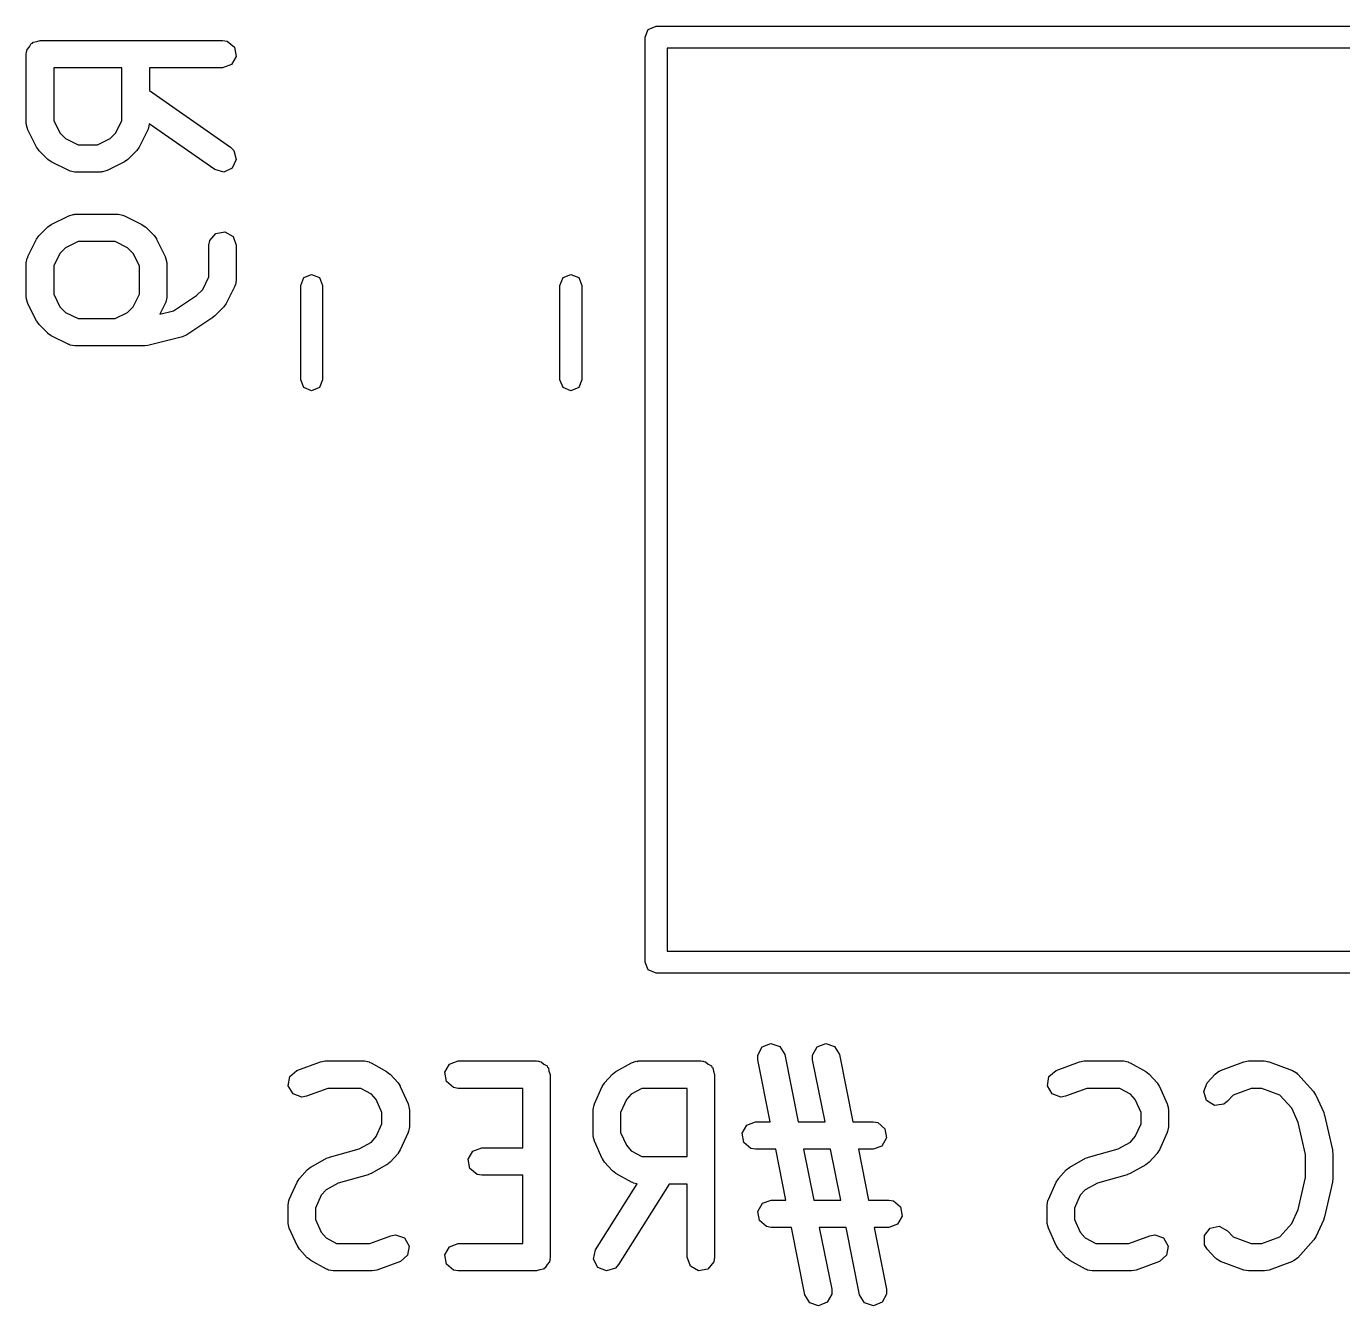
# Model space of a CAD drawing. Extents: x 0.12 to 2.06, y 0.7 to 2.56.
# Drawn here: x 0.1172 to 0.401, y 2.2237 to 2.4996 of the extents above; entities that cross this region are included whole.
import ezdxf

# ---------------------------------------------------------------- set-up
doc = ezdxf.new("R2010")
doc.units = 0
doc.header["$MEASUREMENT"] = 0
doc.layers.add('BLACK', color=7, linetype='CONTINUOUS')

msp = doc.modelspace()

# ---------------------------------------------------------------- linework, layer by layer
at = {"layer": 'BLACK', "linetype": 'CONTINUOUS'}
for p, q in [((0.250632, 2.49725), (0.251324, 2.49892)), ((0.251324, 2.49892), (0.252994, 2.49961)), ((0.252994, 2.49961), (0.652655, 2.49961)), ((0.117398, 2.49464), (0.117891, 2.49522)), ((0.117891, 2.49522), (0.118274, 2.49589)), ((0.118274, 2.49589), (0.118525, 2.49598)), ((0.118525, 2.49598), (0.118696, 2.49618)), ((0.118696, 2.49618), (0.119452, 2.49632)), ((0.119452, 2.49632), (0.120172, 2.49658)), ((0.120172, 2.49658), (0.159543, 2.49658)), ((0.159543, 2.49658), (0.160552, 2.4964)), ((0.160552, 2.4964), (0.1621, 2.4951)), ((0.1621, 2.4951), (0.16245, 2.49311)), ((0.250632, 2.29779), (0.250632, 2.49725)), ((0.255357, 2.49488), (0.255357, 2.30015)), ((0.650293, 2.49488), (0.255357, 2.49488)), ((0.11722, 2.49363), (0.117287, 2.49401)), ((0.11722, 2.47863), (0.11722, 2.49363)), ((0.117265, 2.49414), (0.11733, 2.49425)), ((0.117287, 2.49401), (0.117265, 2.49414)), ((0.11733, 2.49425), (0.117398, 2.49464)), ((0.16245, 2.49311), (0.161441, 2.49136)), ((0.123125, 2.49067), (0.123125, 2.47932)), ((0.137842, 2.49067), (0.123125, 2.49067)), ((0.137842, 2.47932), (0.137842, 2.49067)), ((0.159543, 2.49067), (0.143748, 2.49067)), ((0.143748, 2.49067), (0.143748, 2.48579)), ((0.161441, 2.49136), (0.159543, 2.49067)), ((0.143748, 2.48579), (0.161236, 2.47355)), ((0.11728, 2.47846), (0.11722, 2.47863)), ((0.117239, 2.47829), (0.11728, 2.47846)), ((0.117531, 2.47731), (0.117239, 2.47829)), ((0.123125, 2.47932), (0.124474, 2.47663)), ((0.136493, 2.47663), (0.137842, 2.47932)), ((0.14374, 2.47859), (0.14357, 2.47762)), ((0.157849, 2.46871), (0.14374, 2.47859)), ((0.119406, 2.47356), (0.117531, 2.47731)), ((0.124474, 2.47663), (0.125671, 2.47543)), ((0.125671, 2.47543), (0.128369, 2.47408)), ((0.132599, 2.47408), (0.135296, 2.47543)), ((0.135296, 2.47543), (0.136493, 2.47663)), ((0.143436, 2.47731), (0.141561, 2.47356)), ((0.143456, 2.47748), (0.143436, 2.47731)), ((0.14357, 2.47762), (0.143456, 2.47748)), ((0.119453, 2.47351), (0.119406, 2.47356)), ((0.119959, 2.47279), (0.119453, 2.47351)), ((0.121834, 2.47092), (0.119959, 2.47279)), ((0.128369, 2.47408), (0.132599, 2.47408)), ((0.141008, 2.47279), (0.139133, 2.47092)), ((0.141035, 2.47285), (0.141008, 2.47279)), ((0.141561, 2.47356), (0.141035, 2.47285)), ((0.161236, 2.47355), (0.161961, 2.47282)), ((0.161961, 2.47282), (0.162484, 2.47087)), ((0.121892, 2.47089), (0.121834, 2.47092)), ((0.122601, 2.47036), (0.121892, 2.47089)), ((0.126351, 2.46849), (0.122601, 2.47036)), ((0.138366, 2.47036), (0.134616, 2.46849)), ((0.13841, 2.47041), (0.138366, 2.47036)), ((0.139133, 2.47092), (0.13841, 2.47041)), ((0.162484, 2.47087), (0.161631, 2.46904)), ((0.126526, 2.46847), (0.126351, 2.46849)), ((0.126662, 2.46835), (0.126526, 2.46847)), ((0.127672, 2.46818), (0.126662, 2.46835)), ((0.133296, 2.46818), (0.127672, 2.46818)), ((0.133462, 2.46824), (0.133296, 2.46818)), ((0.133633, 2.4682), (0.133462, 2.46824)), ((0.134616, 2.46849), (0.133633, 2.4682)), ((0.1598, 2.46819), (0.157849, 2.46871)), ((0.161631, 2.46904), (0.1598, 2.46819)), ((0.122601, 2.4569), (0.126351, 2.45877)), ((0.126351, 2.45877), (0.127334, 2.45906)), ((0.127334, 2.45906), (0.127506, 2.45902)), ((0.127506, 2.45902), (0.127672, 2.45908)), ((0.127672, 2.45908), (0.137045, 2.45908)), ((0.137045, 2.45908), (0.138055, 2.45891)), ((0.138055, 2.45891), (0.138191, 2.45879)), ((0.138191, 2.45879), (0.138366, 2.45877)), ((0.138366, 2.45877), (0.142115, 2.4569)), ((0.119959, 2.45447), (0.121834, 2.45634)), ((0.121834, 2.45634), (0.122557, 2.45685)), ((0.122557, 2.45685), (0.122601, 2.4569)), ((0.142115, 2.4569), (0.142824, 2.45637)), ((0.142824, 2.45637), (0.142883, 2.45634)), ((0.142883, 2.45634), (0.144758, 2.45447)), ((0.158066, 2.45494), (0.160055, 2.45529)), ((0.160055, 2.45529), (0.161804, 2.45428)), ((0.117531, 2.44995), (0.119406, 2.4537)), ((0.119406, 2.4537), (0.119932, 2.45441)), ((0.119932, 2.45441), (0.119959, 2.45447)), ((0.128369, 2.45318), (0.125671, 2.45183)), ((0.136348, 2.45318), (0.128369, 2.45318)), ((0.139046, 2.45183), (0.136348, 2.45318)), ((0.144758, 2.45447), (0.145264, 2.45375)), ((0.145264, 2.45375), (0.145311, 2.4537)), ((0.145311, 2.4537), (0.147185, 2.44995)), ((0.15659, 2.45238), (0.156768, 2.45339)), ((0.15659, 2.44558), (0.15659, 2.45238)), ((0.156768, 2.45339), (0.158066, 2.45494)), ((0.161804, 2.45428), (0.162495, 2.45238)), ((0.162495, 2.45238), (0.162495, 2.44488)), ((0.11722, 2.44863), (0.117398, 2.44964)), ((0.117398, 2.44964), (0.117511, 2.44978)), ((0.117511, 2.44978), (0.117531, 2.44995)), ((0.124474, 2.45063), (0.123125, 2.44793)), ((0.125671, 2.45183), (0.124474, 2.45063)), ((0.140243, 2.45063), (0.139046, 2.45183)), ((0.141592, 2.44793), (0.140243, 2.45063)), ((0.147185, 2.44995), (0.147478, 2.44897)), ((0.11722, 2.44113), (0.11722, 2.44863)), ((0.123125, 2.44793), (0.123125, 2.44183)), ((0.141592, 2.44183), (0.141592, 2.44793)), ((0.147478, 2.44897), (0.147437, 2.4488)), ((0.147437, 2.4488), (0.147497, 2.44863)), ((0.147497, 2.44863), (0.147497, 2.44113)), ((0.155241, 2.44288), (0.15659, 2.44558)), ((0.162204, 2.44374), (0.162184, 2.44356)), ((0.162317, 2.44387), (0.162204, 2.44374)), ((0.162495, 2.44488), (0.162317, 2.44387)), ((0.176378, 2.44374), (0.17707, 2.44541)), ((0.176378, 2.42338), (0.176378, 2.44374)), ((0.17707, 2.44541), (0.17874, 2.44611)), ((0.17874, 2.44611), (0.18041, 2.44541)), ((0.18041, 2.44541), (0.181102, 2.44374)), ((0.181102, 2.44374), (0.181102, 2.42338)), ((0.232283, 2.44374), (0.232975, 2.44541)), ((0.232283, 2.42338), (0.232283, 2.44374)), ((0.232975, 2.44541), (0.234646, 2.44611)), ((0.234646, 2.44611), (0.236316, 2.44541)), ((0.236316, 2.44541), (0.237008, 2.44374)), ((0.237008, 2.44374), (0.237008, 2.42338)), ((0.11728, 2.44097), (0.11722, 2.44113)), ((0.117239, 2.44079), (0.11728, 2.44097)), ((0.123125, 2.44183), (0.124474, 2.43913)), ((0.140243, 2.43913), (0.141592, 2.44183)), ((0.147497, 2.44113), (0.147319, 2.44012)), ((0.148956, 2.43825), (0.153912, 2.44155)), ((0.153912, 2.44155), (0.155241, 2.44288)), ((0.162184, 2.44356), (0.160309, 2.43981)), ((0.117531, 2.43981), (0.117239, 2.44079)), ((0.119406, 2.43606), (0.117531, 2.43981)), ((0.124474, 2.43913), (0.125671, 2.43793)), ((0.139046, 2.43793), (0.140243, 2.43913)), ((0.147185, 2.43981), (0.146039, 2.43752)), ((0.146039, 2.43752), (0.148956, 2.43825)), ((0.147206, 2.43999), (0.147185, 2.43981)), ((0.147319, 2.44012), (0.147206, 2.43999)), ((0.159756, 2.43904), (0.157881, 2.43717)), ((0.159783, 2.4391), (0.159756, 2.43904)), ((0.160309, 2.43981), (0.159783, 2.4391)), ((0.119453, 2.43602), (0.119406, 2.43606)), ((0.119959, 2.43529), (0.119453, 2.43602)), ((0.121834, 2.43342), (0.119959, 2.43529)), ((0.125671, 2.43793), (0.128369, 2.43659)), ((0.128369, 2.43659), (0.136348, 2.43659)), ((0.136348, 2.43659), (0.139046, 2.43793)), ((0.157431, 2.4368), (0.151807, 2.43305)), ((0.157512, 2.43691), (0.157431, 2.4368)), ((0.157881, 2.43717), (0.157512, 2.43691)), ((0.121892, 2.43339), (0.121834, 2.43342)), ((0.122601, 2.43287), (0.121892, 2.43339)), ((0.126351, 2.43099), (0.122601, 2.43287)), ((0.150885, 2.43264), (0.143386, 2.43077)), ((0.150899, 2.43265), (0.150885, 2.43264)), ((0.151807, 2.43305), (0.150899, 2.43265)), ((0.126526, 2.43097), (0.126351, 2.43099)), ((0.126662, 2.43086), (0.126526, 2.43097)), ((0.127672, 2.43068), (0.126662, 2.43086)), ((0.14267, 2.43068), (0.127672, 2.43068)), ((0.142798, 2.43073), (0.14267, 2.43068)), ((0.143386, 2.43077), (0.142798, 2.43073)), ((0.17707, 2.42171), (0.176378, 2.42338)), ((0.17874, 2.42102), (0.17707, 2.42171)), ((0.18041, 2.42171), (0.17874, 2.42102)), ((0.181102, 2.42338), (0.18041, 2.42171)), ((0.232975, 2.42171), (0.232283, 2.42338)), ((0.234646, 2.42102), (0.232975, 2.42171)), ((0.236316, 2.42171), (0.234646, 2.42102)), ((0.237008, 2.42338), (0.236316, 2.42171)), ((0.255357, 2.30015), (0.650293, 2.30015)), ((0.251324, 2.29612), (0.250632, 2.29779)), ((0.252994, 2.29542), (0.251324, 2.29612)), ((0.652655, 2.29542), (0.252994, 2.29542)), ((0.274921, 2.27772), (0.275891, 2.2795)), ((0.275891, 2.2795), (0.277773, 2.28023)), ((0.277773, 2.28023), (0.279686, 2.27958)), ((0.279686, 2.27958), (0.280736, 2.27786)), ((0.286732, 2.27772), (0.287702, 2.2795)), ((0.287702, 2.2795), (0.289584, 2.28023)), ((0.289584, 2.28023), (0.291497, 2.27958)), ((0.291497, 2.27958), (0.292547, 2.27786)), ((0.175577, 2.27442), (0.180639, 2.2763)), ((0.180639, 2.2763), (0.181648, 2.27648)), ((0.181648, 2.27648), (0.181656, 2.27648)), ((0.181656, 2.27648), (0.181665, 2.27648)), ((0.181665, 2.27648), (0.190101, 2.27648)), ((0.190101, 2.27648), (0.191111, 2.2763)), ((0.191111, 2.2763), (0.191296, 2.27615)), ((0.208451, 2.27579), (0.210349, 2.27648)), ((0.210349, 2.27648), (0.227222, 2.27648)), ((0.227222, 2.27648), (0.227605, 2.27641)), ((0.227605, 2.27641), (0.227734, 2.27644)), ((0.227734, 2.27644), (0.227848, 2.27637)), ((0.227848, 2.27637), (0.228231, 2.2763)), ((0.228231, 2.2763), (0.228819, 2.27581)), ((0.247722, 2.27611), (0.248692, 2.27644)), ((0.248692, 2.27644), (0.248929, 2.2764)), ((0.248929, 2.2764), (0.249156, 2.27648)), ((0.249156, 2.27648), (0.262655, 2.27648)), ((0.262655, 2.27648), (0.263038, 2.27641)), ((0.263038, 2.27641), (0.263167, 2.27644)), ((0.263167, 2.27644), (0.263281, 2.27637)), ((0.263281, 2.27637), (0.263665, 2.2763)), ((0.263665, 2.2763), (0.264252, 2.27581)), ((0.274945, 2.2767), (0.274921, 2.27772)), ((0.277613, 2.26336), (0.274945, 2.2767)), ((0.280736, 2.27786), (0.283636, 2.26336)), ((0.286756, 2.2767), (0.286732, 2.27772)), ((0.289424, 2.26336), (0.286756, 2.2767)), ((0.292547, 2.27786), (0.295447, 2.26336)), ((0.339244, 2.27442), (0.344306, 2.2763)), ((0.344306, 2.2763), (0.345315, 2.27648)), ((0.345315, 2.27648), (0.345324, 2.27648)), ((0.345324, 2.27648), (0.345332, 2.27648)), ((0.345332, 2.27648), (0.353768, 2.27648)), ((0.353768, 2.27648), (0.354778, 2.2763)), ((0.354778, 2.2763), (0.354964, 2.27615)), ((0.374677, 2.27442), (0.379739, 2.2763)), ((0.379739, 2.2763), (0.380748, 2.27648)), ((0.380748, 2.27648), (0.380757, 2.27648)), ((0.380757, 2.27648), (0.380765, 2.27648)), ((0.380765, 2.27648), (0.384139, 2.27648)), ((0.384139, 2.27648), (0.385149, 2.2763)), ((0.385149, 2.2763), (0.385156, 2.2763)), ((0.385156, 2.2763), (0.385165, 2.2763)), ((0.385165, 2.2763), (0.390227, 2.27442)), ((0.174037, 2.27312), (0.175577, 2.27442)), ((0.191296, 2.27615), (0.191535, 2.27611)), ((0.191535, 2.27611), (0.19491, 2.27423)), ((0.19491, 2.27423), (0.19563, 2.27365)), ((0.19563, 2.27365), (0.195671, 2.27363)), ((0.195671, 2.27363), (0.197358, 2.27175)), ((0.207441, 2.27404), (0.208451, 2.27579)), ((0.207792, 2.27205), (0.207441, 2.27404)), ((0.228819, 2.27581), (0.229484, 2.27543)), ((0.229484, 2.27543), (0.229575, 2.27518)), ((0.229575, 2.27518), (0.229779, 2.275)), ((0.229779, 2.275), (0.229912, 2.27425)), ((0.229912, 2.27425), (0.230174, 2.27353)), ((0.230174, 2.27353), (0.230174, 2.23416)), ((0.2419, 2.27175), (0.243587, 2.27363)), ((0.243587, 2.27363), (0.244318, 2.2742)), ((0.244318, 2.2742), (0.244348, 2.27423)), ((0.244348, 2.27423), (0.247722, 2.27611)), ((0.264252, 2.27581), (0.264917, 2.27543)), ((0.264917, 2.27543), (0.265008, 2.27518)), ((0.265008, 2.27518), (0.265212, 2.275)), ((0.265212, 2.275), (0.265345, 2.27425)), ((0.265345, 2.27425), (0.265607, 2.27353)), ((0.265607, 2.27353), (0.265607, 2.23416)), ((0.337705, 2.27312), (0.339244, 2.27442)), ((0.354964, 2.27615), (0.355202, 2.27611)), ((0.355202, 2.27611), (0.358577, 2.27423)), ((0.358577, 2.27423), (0.359297, 2.27365)), ((0.359297, 2.27365), (0.359338, 2.27363)), ((0.359338, 2.27363), (0.361025, 2.27175)), ((0.371821, 2.27175), (0.373508, 2.27363)), ((0.373508, 2.27363), (0.374316, 2.27426)), ((0.374316, 2.27426), (0.37452, 2.27429)), ((0.37452, 2.27429), (0.374677, 2.27442)), ((0.390227, 2.27442), (0.391112, 2.2739)), ((0.391112, 2.2739), (0.391214, 2.27373)), ((0.391214, 2.27373), (0.391396, 2.27363)), ((0.391396, 2.27363), (0.394771, 2.26988)), ((0.173698, 2.27112), (0.174037, 2.27312)), ((0.174718, 2.26938), (0.173698, 2.27112)), ((0.182194, 2.27058), (0.177628, 2.26888)), ((0.189336, 2.27058), (0.182194, 2.27058)), ((0.191611, 2.26931), (0.189336, 2.27058)), ((0.197358, 2.27175), (0.197797, 2.27105)), ((0.197797, 2.27105), (0.197856, 2.27099)), ((0.197856, 2.27099), (0.199543, 2.26724)), ((0.209339, 2.27075), (0.207792, 2.27205)), ((0.210349, 2.27058), (0.209339, 2.27075)), ((0.224269, 2.27058), (0.210349, 2.27058)), ((0.224269, 2.25773), (0.224269, 2.27058)), ((0.239714, 2.26724), (0.241402, 2.27099)), ((0.241402, 2.27099), (0.241868, 2.27168)), ((0.241868, 2.27168), (0.2419, 2.27175)), ((0.249921, 2.27058), (0.247647, 2.26931)), ((0.259702, 2.27058), (0.249921, 2.27058)), ((0.259702, 2.25586), (0.259702, 2.27058)), ((0.337365, 2.27112), (0.337705, 2.27312)), ((0.338385, 2.26938), (0.337365, 2.27112)), ((0.345861, 2.27058), (0.341296, 2.26888)), ((0.353003, 2.27058), (0.345861, 2.27058)), ((0.355278, 2.26931), (0.353003, 2.27058)), ((0.361025, 2.27175), (0.361464, 2.27105)), ((0.361464, 2.27105), (0.361523, 2.27099)), ((0.361523, 2.27099), (0.36321, 2.26724)), ((0.371065, 2.26988), (0.371821, 2.27175)), ((0.381294, 2.27058), (0.377411, 2.26914)), ((0.38361, 2.27058), (0.381294, 2.27058)), ((0.387493, 2.26914), (0.38361, 2.27058)), ((0.17662, 2.2687), (0.174718, 2.26938)), ((0.177628, 2.26888), (0.17662, 2.2687)), ((0.19266, 2.26815), (0.191611, 2.26931)), ((0.193898, 2.2654), (0.19266, 2.26815)), ((0.246598, 2.26815), (0.24536, 2.2654)), ((0.247647, 2.26931), (0.246598, 2.26815)), ((0.340287, 2.2687), (0.338385, 2.26938)), ((0.341296, 2.26888), (0.340287, 2.2687)), ((0.356327, 2.26815), (0.355278, 2.26931)), ((0.357565, 2.2654), (0.356327, 2.26815)), ((0.371689, 2.26796), (0.371065, 2.26988)), ((0.373402, 2.26689), (0.371689, 2.26796)), ((0.376211, 2.2678), (0.375403, 2.26717)), ((0.377411, 2.26914), (0.376211, 2.2678)), ((0.390073, 2.26627), (0.387493, 2.26914)), ((0.394771, 2.26988), (0.39521, 2.26918)), ((0.39521, 2.26918), (0.395269, 2.26912)), ((0.395269, 2.26912), (0.396956, 2.26537)), ((0.193898, 2.26291), (0.193898, 2.2654)), ((0.199543, 2.26724), (0.199795, 2.26625)), ((0.199795, 2.26625), (0.199764, 2.26614)), ((0.199764, 2.26614), (0.199803, 2.26603)), ((0.199803, 2.26603), (0.199803, 2.26228)), ((0.239454, 2.26603), (0.239632, 2.26704)), ((0.239454, 2.2604), (0.239454, 2.26603)), ((0.239632, 2.26704), (0.239706, 2.26713)), ((0.239706, 2.26713), (0.239714, 2.26724)), ((0.24536, 2.2654), (0.24536, 2.26104)), ((0.357565, 2.26291), (0.357565, 2.2654)), ((0.36321, 2.26724), (0.363462, 2.26625)), ((0.363462, 2.26625), (0.363431, 2.26614)), ((0.363431, 2.26614), (0.36347, 2.26603)), ((0.36347, 2.26603), (0.36347, 2.26228)), ((0.375403, 2.26717), (0.373402, 2.26689)), ((0.391448, 2.26322), (0.390073, 2.26627)), ((0.396956, 2.26537), (0.397069, 2.26492)), ((0.397069, 2.26492), (0.397144, 2.2648)), ((0.19266, 2.26016), (0.193898, 2.26291)), ((0.199803, 2.26228), (0.199625, 2.26127)), ((0.271558, 2.26092), (0.272568, 2.26267)), ((0.272568, 2.26267), (0.274466, 2.26336)), ((0.274466, 2.26336), (0.277613, 2.26336)), ((0.283636, 2.26336), (0.289424, 2.26336)), ((0.295447, 2.26336), (0.299775, 2.26336)), ((0.299775, 2.26336), (0.300785, 2.26318)), ((0.300785, 2.26318), (0.302332, 2.26188)), ((0.356327, 2.26016), (0.357565, 2.26291)), ((0.36347, 2.26228), (0.363292, 2.26127)), ((0.392998, 2.25633), (0.391448, 2.26322)), ((0.397144, 2.2648), (0.398831, 2.2573)), ((0.191611, 2.259), (0.19266, 2.26016)), ((0.199543, 2.26107), (0.197856, 2.25732)), ((0.199551, 2.26118), (0.199543, 2.26107)), ((0.199625, 2.26127), (0.199551, 2.26118)), ((0.239494, 2.2603), (0.239454, 2.2604)), ((0.239462, 2.26019), (0.239494, 2.2603)), ((0.239714, 2.25919), (0.239462, 2.26019)), ((0.241402, 2.25544), (0.239714, 2.25919)), ((0.24536, 2.26104), (0.246598, 2.25829)), ((0.271909, 2.25893), (0.271558, 2.26092)), ((0.302683, 2.25989), (0.301673, 2.25814)), ((0.302332, 2.26188), (0.302683, 2.25989)), ((0.355278, 2.259), (0.356327, 2.26016)), ((0.36321, 2.26107), (0.361523, 2.25732)), ((0.363219, 2.26118), (0.36321, 2.26107)), ((0.363292, 2.26127), (0.363219, 2.26118)), ((0.182562, 2.25575), (0.188973, 2.25753)), ((0.188973, 2.25753), (0.191611, 2.259)), ((0.197358, 2.25655), (0.195671, 2.25468)), ((0.197389, 2.25663), (0.197358, 2.25655)), ((0.197856, 2.25732), (0.197389, 2.25663)), ((0.212503, 2.25529), (0.213513, 2.25704)), ((0.213513, 2.25704), (0.215411, 2.25773)), ((0.215411, 2.25773), (0.224269, 2.25773)), ((0.246598, 2.25829), (0.247647, 2.25712)), ((0.247647, 2.25712), (0.249921, 2.25586)), ((0.273456, 2.25763), (0.271909, 2.25893)), ((0.274466, 2.25745), (0.273456, 2.25763)), ((0.278794, 2.25745), (0.274466, 2.25745)), ((0.280988, 2.24648), (0.278794, 2.25745)), ((0.284817, 2.25745), (0.28701, 2.24648)), ((0.290605, 2.25745), (0.284817, 2.25745)), ((0.292799, 2.24648), (0.290605, 2.25745)), ((0.299775, 2.25745), (0.296628, 2.25745)), ((0.296628, 2.25745), (0.298821, 2.24648)), ((0.301673, 2.25814), (0.299775, 2.25745)), ((0.346229, 2.25575), (0.35264, 2.25753)), ((0.35264, 2.25753), (0.355278, 2.259)), ((0.361025, 2.25655), (0.359338, 2.25468)), ((0.361056, 2.25663), (0.361025, 2.25655)), ((0.361523, 2.25732), (0.361056, 2.25663)), ((0.392998, 2.25136), (0.392998, 2.25633)), ((0.398831, 2.2573), (0.398855, 2.25679)), ((0.398855, 2.25679), (0.398903, 2.25666)), ((0.398903, 2.25666), (0.398903, 2.25103)), ((0.177783, 2.25301), (0.178513, 2.25358)), ((0.178513, 2.25358), (0.178544, 2.25361)), ((0.178544, 2.25361), (0.181918, 2.25549)), ((0.181918, 2.25549), (0.182449, 2.25567)), ((0.182449, 2.25567), (0.182562, 2.25575)), ((0.19491, 2.25407), (0.191535, 2.2522)), ((0.19494, 2.25411), (0.19491, 2.25407)), ((0.195671, 2.25468), (0.19494, 2.25411)), ((0.212853, 2.2533), (0.212503, 2.25529)), ((0.24146, 2.25538), (0.241402, 2.25544)), ((0.2419, 2.25468), (0.24146, 2.25538)), ((0.243587, 2.25281), (0.2419, 2.25468)), ((0.249921, 2.25586), (0.259702, 2.25586)), ((0.34145, 2.25301), (0.34218, 2.25358)), ((0.34218, 2.25358), (0.342211, 2.25361)), ((0.342211, 2.25361), (0.345585, 2.25549)), ((0.345585, 2.25549), (0.346116, 2.25567)), ((0.346116, 2.25567), (0.346229, 2.25575)), ((0.358577, 2.25407), (0.355202, 2.2522)), ((0.358607, 2.25411), (0.358577, 2.25407)), ((0.359338, 2.25468), (0.358607, 2.25411)), ((0.175598, 2.25037), (0.176064, 2.25105)), ((0.176064, 2.25105), (0.176095, 2.25113)), ((0.176095, 2.25113), (0.177783, 2.25301)), ((0.190891, 2.25194), (0.18448, 2.25015)), ((0.191004, 2.25202), (0.190891, 2.25194)), ((0.191535, 2.2522), (0.191004, 2.25202)), ((0.214401, 2.25201), (0.212853, 2.2533)), ((0.215411, 2.25183), (0.214401, 2.25201)), ((0.224269, 2.25183), (0.215411, 2.25183)), ((0.224269, 2.23711), (0.224269, 2.25183)), ((0.243628, 2.25278), (0.243587, 2.25281)), ((0.244348, 2.2522), (0.243628, 2.25278)), ((0.247722, 2.25032), (0.244348, 2.2522)), ((0.339265, 2.25037), (0.339731, 2.25105)), ((0.339731, 2.25105), (0.339762, 2.25113)), ((0.339762, 2.25113), (0.34145, 2.25301)), ((0.354559, 2.25194), (0.348147, 2.25015)), ((0.354671, 2.25202), (0.354559, 2.25194)), ((0.355202, 2.2522), (0.354671, 2.25202)), ((0.391448, 2.24447), (0.392998, 2.25136)), ((0.398903, 2.25103), (0.398813, 2.25052)), ((0.17391, 2.24662), (0.175598, 2.25037)), ((0.181842, 2.24869), (0.180794, 2.24752)), ((0.18448, 2.25015), (0.181842, 2.24869)), ((0.239909, 2.23573), (0.248897, 2.25)), ((0.255848, 2.24995), (0.244905, 2.23258)), ((0.247961, 2.25029), (0.247722, 2.25032)), ((0.248146, 2.25013), (0.247961, 2.25029)), ((0.248897, 2.25), (0.248146, 2.25013)), ((0.259702, 2.24995), (0.255848, 2.24995)), ((0.259702, 2.23416), (0.259702, 2.24995)), ((0.337577, 2.24662), (0.339265, 2.25037)), ((0.345509, 2.24869), (0.344461, 2.24752)), ((0.348147, 2.25015), (0.345509, 2.24869)), ((0.398831, 2.25038), (0.397144, 2.24288)), ((0.398813, 2.25052), (0.398831, 2.25038)), ((0.17365, 2.24541), (0.173828, 2.24642)), ((0.17365, 2.24166), (0.17365, 2.24541)), ((0.173828, 2.24642), (0.173902, 2.2465)), ((0.173902, 2.2465), (0.17391, 2.24662)), ((0.180794, 2.24752), (0.179556, 2.24477)), ((0.274932, 2.24404), (0.275942, 2.24579)), ((0.275942, 2.24579), (0.27784, 2.24648)), ((0.27784, 2.24648), (0.280988, 2.24648)), ((0.28701, 2.24648), (0.292799, 2.24648)), ((0.298821, 2.24648), (0.30315, 2.24648)), ((0.30315, 2.24648), (0.30416, 2.24631)), ((0.30416, 2.24631), (0.305707, 2.24501)), ((0.305707, 2.24501), (0.306058, 2.24302)), ((0.337317, 2.24541), (0.337495, 2.24642)), ((0.337317, 2.24166), (0.337317, 2.24541)), ((0.337495, 2.24642), (0.337569, 2.2465)), ((0.337569, 2.2465), (0.337577, 2.24662)), ((0.344461, 2.24752), (0.343223, 2.24477)), ((0.179556, 2.24477), (0.179556, 2.24229)), ((0.179556, 2.24229), (0.180794, 2.23954)), ((0.275283, 2.24206), (0.274932, 2.24404)), ((0.306058, 2.24302), (0.305048, 2.24127)), ((0.343223, 2.24477), (0.343223, 2.24229)), ((0.343223, 2.24229), (0.344461, 2.23954)), ((0.390073, 2.24141), (0.391448, 2.24447)), ((0.396956, 2.24232), (0.395269, 2.23857)), ((0.396966, 2.24246), (0.396956, 2.24232)), ((0.397144, 2.24288), (0.396966, 2.24246)), ((0.173689, 2.24155), (0.17365, 2.24166)), ((0.173658, 2.24144), (0.173689, 2.24155)), ((0.17391, 2.24045), (0.173658, 2.24144)), ((0.175598, 2.2367), (0.17391, 2.24045)), ((0.180794, 2.23954), (0.181842, 2.23837)), ((0.27683, 2.24076), (0.275283, 2.24206)), ((0.27784, 2.24058), (0.27683, 2.24076)), ((0.282169, 2.24058), (0.27784, 2.24058)), ((0.285069, 2.22608), (0.282169, 2.24058)), ((0.29398, 2.24058), (0.288191, 2.24058)), ((0.288191, 2.24058), (0.290859, 2.22724)), ((0.29688, 2.22608), (0.29398, 2.24058)), ((0.30315, 2.24058), (0.300002, 2.24058)), ((0.300002, 2.24058), (0.30267, 2.22724)), ((0.305048, 2.24127), (0.30315, 2.24058)), ((0.337356, 2.24155), (0.337317, 2.24166)), ((0.337325, 2.24144), (0.337356, 2.24155)), ((0.337577, 2.24045), (0.337325, 2.24144)), ((0.339265, 2.2367), (0.337577, 2.24045)), ((0.344461, 2.23954), (0.345509, 2.23837)), ((0.371208, 2.23882), (0.372452, 2.24041)), ((0.372452, 2.24041), (0.374427, 2.24083)), ((0.374427, 2.24083), (0.376211, 2.23988)), ((0.376211, 2.23988), (0.377411, 2.23855)), ((0.387493, 2.23855), (0.390073, 2.24141)), ((0.175656, 2.23664), (0.175598, 2.2367)), ((0.176095, 2.23593), (0.175656, 2.23664)), ((0.181842, 2.23837), (0.184117, 2.23711)), ((0.184117, 2.23711), (0.191259, 2.23711)), ((0.191259, 2.23711), (0.195825, 2.2388)), ((0.195825, 2.2388), (0.196834, 2.23899)), ((0.196834, 2.23899), (0.198736, 2.23831)), ((0.198736, 2.23831), (0.199755, 2.23656)), ((0.199755, 2.23656), (0.199416, 2.23457)), ((0.208451, 2.23642), (0.210349, 2.23711)), ((0.210349, 2.23711), (0.224269, 2.23711)), ((0.339323, 2.23664), (0.339265, 2.2367)), ((0.339762, 2.23593), (0.339323, 2.23664)), ((0.345509, 2.23837), (0.347784, 2.23711)), ((0.347784, 2.23711), (0.354926, 2.23711)), ((0.354926, 2.23711), (0.359492, 2.2388)), ((0.359492, 2.2388), (0.360501, 2.23899)), ((0.360501, 2.23899), (0.362403, 2.23831)), ((0.362403, 2.23831), (0.363422, 2.23656)), ((0.363422, 2.23656), (0.363083, 2.23457)), ((0.371278, 2.2368), (0.371208, 2.23882)), ((0.371821, 2.23593), (0.371278, 2.2368)), ((0.377411, 2.23855), (0.381294, 2.23711)), ((0.381294, 2.23711), (0.38361, 2.23711)), ((0.38361, 2.23711), (0.387493, 2.23855)), ((0.394771, 2.23781), (0.391396, 2.23406)), ((0.394802, 2.23789), (0.394771, 2.23781)), ((0.395269, 2.23857), (0.394802, 2.23789)), ((0.177783, 2.23406), (0.176095, 2.23593)), ((0.177823, 2.23404), (0.177783, 2.23406)), ((0.178544, 2.23345), (0.177823, 2.23404)), ((0.199416, 2.23457), (0.197876, 2.23326)), ((0.207441, 2.23467), (0.208451, 2.23642)), ((0.207792, 2.23268), (0.207441, 2.23467)), ((0.230129, 2.23365), (0.230064, 2.23353)), ((0.230174, 2.23416), (0.230107, 2.23377)), ((0.230107, 2.23377), (0.230129, 2.23365)), ((0.239482, 2.23376), (0.239909, 2.23573)), ((0.240423, 2.23197), (0.239482, 2.23376)), ((0.260393, 2.23226), (0.259702, 2.23416)), ((0.265607, 2.23416), (0.265429, 2.23315)), ((0.34145, 2.23406), (0.339762, 2.23593)), ((0.34149, 2.23404), (0.34145, 2.23406)), ((0.342211, 2.23345), (0.34149, 2.23404)), ((0.363083, 2.23457), (0.361543, 2.23326)), ((0.373508, 2.23406), (0.371821, 2.23593)), ((0.37369, 2.23396), (0.373508, 2.23406)), ((0.373792, 2.23378), (0.37369, 2.23396)), ((0.374677, 2.23326), (0.373792, 2.23378)), ((0.391396, 2.23406), (0.390588, 2.23343)), ((0.181918, 2.23158), (0.178544, 2.23345)), ((0.182157, 2.23154), (0.181918, 2.23158)), ((0.182342, 2.23138), (0.182157, 2.23154)), ((0.183352, 2.23121), (0.182342, 2.23138)), ((0.191789, 2.23121), (0.183352, 2.23121)), ((0.191797, 2.23121), (0.191789, 2.23121)), ((0.191805, 2.23121), (0.191797, 2.23121)), ((0.192814, 2.23139), (0.191805, 2.23121)), ((0.197876, 2.23326), (0.192814, 2.23139)), ((0.209339, 2.23138), (0.207792, 2.23268)), ((0.210349, 2.23121), (0.209339, 2.23138)), ((0.227222, 2.23121), (0.210349, 2.23121)), ((0.227942, 2.23147), (0.227222, 2.23121)), ((0.228698, 2.2316), (0.227942, 2.23147)), ((0.228869, 2.23181), (0.228698, 2.2316)), ((0.22912, 2.2319), (0.228869, 2.23181)), ((0.229503, 2.23256), (0.22912, 2.2319)), ((0.229996, 2.23315), (0.229503, 2.23256)), ((0.230064, 2.23353), (0.229996, 2.23315)), ((0.242293, 2.23121), (0.240423, 2.23197)), ((0.244216, 2.23182), (0.242293, 2.23121)), ((0.244905, 2.23258), (0.244216, 2.23182)), ((0.262142, 2.23125), (0.260393, 2.23226)), ((0.264131, 2.2316), (0.262142, 2.23125)), ((0.265429, 2.23315), (0.264131, 2.2316)), ((0.345585, 2.23158), (0.342211, 2.23345)), ((0.345824, 2.23154), (0.345585, 2.23158)), ((0.346009, 2.23138), (0.345824, 2.23154)), ((0.347019, 2.23121), (0.346009, 2.23138)), ((0.355456, 2.23121), (0.347019, 2.23121)), ((0.355464, 2.23121), (0.355456, 2.23121)), ((0.355472, 2.23121), (0.355464, 2.23121)), ((0.356481, 2.23139), (0.355472, 2.23121)), ((0.361543, 2.23326), (0.356481, 2.23139)), ((0.379739, 2.23139), (0.374677, 2.23326)), ((0.379748, 2.23139), (0.379739, 2.23139)), ((0.379755, 2.23138), (0.379748, 2.23139)), ((0.380765, 2.23121), (0.379755, 2.23138)), ((0.384139, 2.23121), (0.380765, 2.23121)), ((0.384148, 2.23121), (0.384139, 2.23121)), ((0.384156, 2.23121), (0.384148, 2.23121)), ((0.385165, 2.23139), (0.384156, 2.23121)), ((0.390227, 2.23326), (0.385165, 2.23139)), ((0.390384, 2.2334), (0.390227, 2.23326)), ((0.390588, 2.23343), (0.390384, 2.2334)), ((0.286118, 2.22435), (0.285069, 2.22608)), ((0.290883, 2.22621), (0.289913, 2.22444)), ((0.290859, 2.22724), (0.290883, 2.22621)), ((0.297929, 2.22435), (0.29688, 2.22608)), ((0.302694, 2.22621), (0.301724, 2.22444)), ((0.30267, 2.22724), (0.302694, 2.22621)), ((0.288031, 2.22371), (0.286118, 2.22435)), ((0.289913, 2.22444), (0.288031, 2.22371)), ((0.299842, 2.22371), (0.297929, 2.22435)), ((0.301724, 2.22444), (0.299842, 2.22371))]:
    msp.add_line(p, q, dxfattribs=at)

doc.saveas('drawing.dxf')
